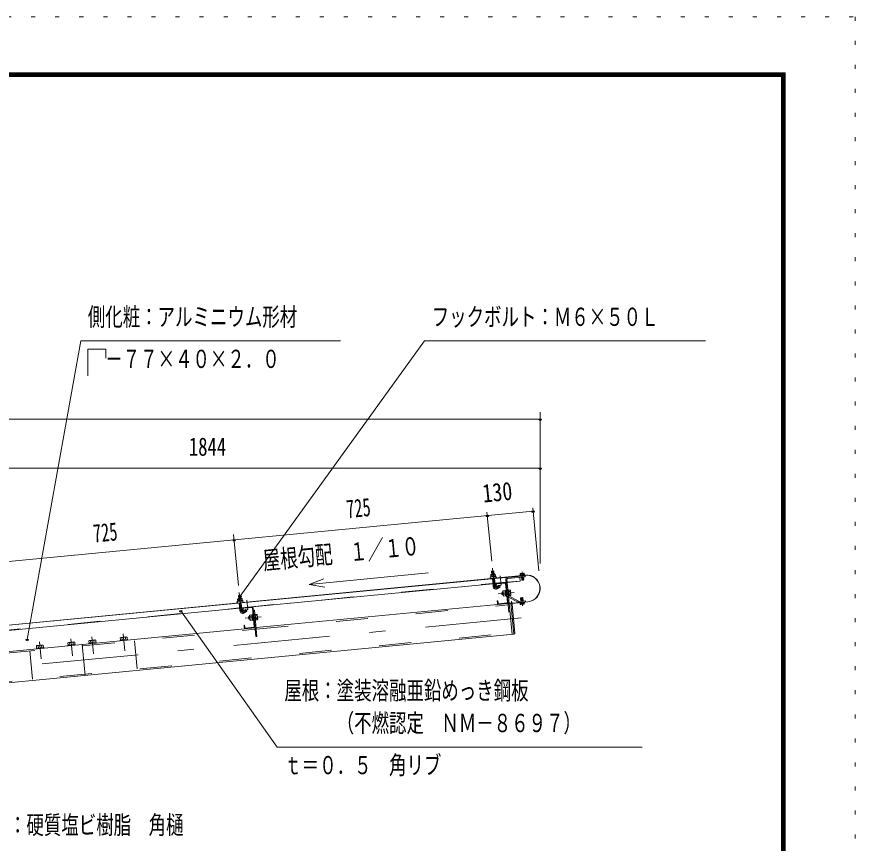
# Model space of a CAD drawing. Units: millimetres, scale not verified. Extents: x -33157 to 33170, y -14700 to 14700.
# Drawn here: x 24806 to 33170, y 6454 to 14700 of the extents above; entities that cross this region are included whole.
import ezdxf
from ezdxf.enums import TextEntityAlignment as Align

# ---------------------------------------------------------------- set-up
doc = ezdxf.new("R2010")
doc.units = ezdxf.units.MM
doc.header["$LTSCALE"] = 80
for name, pattern in [('USER2', [10, 4, -6]), ('USER3', [24, 12, -5, 2, -5]), ('USER4', [3, 0.5, -2.5])]:
    doc.linetypes.add(name, pattern=pattern)
for name, color, linetype, lineweight in [('0-6_2-02BOLD', 7, 'Continuous', 18), ('0-7_2-12HIDDEN', 3, 'USER2', 18), ('0-8_2-22CENTER', 3, 'USER3', 18), ('0-9_2-42THIN', 4, 'Continuous', 18), ('0-A_2-52DIM', 3, 'Continuous', 18), ('0-C_F-F1PAPER', 5, 'Continuous', 18), ('0-D_F-E_J_ADD', 5, 'USER4', 18)]:
    doc.layers.add(name, color=color, linetype=linetype, lineweight=lineweight)
doc.styles.add('ＭＳ ゴシック', font='')
doc.styles.get('ＭＳ ゴシック').set_extended_font_data('MS Gothic')

msp = doc.modelspace()

# ---------------------------------------------------------------- linework, layer by layer
at = {"layer": '0-6_2-02BOLD'}
for p, q in [((24386.83, 8598.56), (29879.88, 9127.48)), ((29821.86, 9120.14), (24387, 8596.82)), ((29543.23, 9165.51), (29564.13, 9167.53)), ((29545.49, 9132.98), (29547.21, 9115.13)), ((29569.83, 9117.31), (29568.12, 9135.15)), ((29822.19, 9116.81), (29821.69, 9121.87)), ((29838.8, 9130.92), (29837.64, 9143.09)), ((29839.6, 9118.49), (29839.11, 9123.55)), ((29858.92, 9132.83), (29857.76, 9145.01)), ((29860.02, 9125.56), (29860.5, 9120.5)), ((27050.07, 8802.25), (29554.98, 9043.45)), ((29550.12, 9093.97), (29557.51, 9017.1)), ((29553.74, 9056.39), (29574.64, 9058.41)), ((29578.42, 9019.12), (29571.02, 9095.98)), ((29575.88, 9045.47), (29687.37, 9056.2)), ((29589.5, 9035.52), (29591.78, 9011.83)), ((29594.54, 9041.63), (29676.75, 9049.55)), ((29682.87, 9044.52), (29700.85, 8857.77)), ((29695.71, 9086.36), (29748.53, 8537.81)), ((29695.72, 9086.35), (29711.2, 8925.66)), ((29843.06, 9082.1), (29840.66, 9107.34)), ((29627.31, 9011.27), (29605.09, 8995.42)), ((29651.19, 8931.58), (29648.51, 8959.44)), ((29678.2, 8961.43), (29657.98, 8959.49)), ((29678.79, 8955.33), (29686.43, 8949.04)), ((29701.87, 9022.43), (29690.73, 9021.36)), ((29729.77, 8966.4), (29713.04, 8964.79)), ((27038.31, 8924.31), (27017.41, 8922.31)), ((27019.67, 8889.77), (27021.39, 8871.92)), ((27044.01, 8874.1), (27042.3, 8891.95)), ((29660.5, 8933.34), (29680.72, 8935.29)), ((29687.1, 8942.07), (29679.46, 8948.36)), ((29807.31, 8858.25), (29712.8, 8908.91)), ((29714.49, 8920.71), (29812.6, 8868.13)), ((29715.56, 8938.64), (29732.29, 8940.25)), ((24524.25, 8559.04), (27029.16, 8800.24)), ((27024.3, 8850.75), (27031.7, 8773.89)), ((27027.92, 8813.17), (27048.82, 8815.19)), ((27052.6, 8775.9), (27045.21, 8852.77)), ((27150.94, 8806.34), (27068.72, 8798.41)), ((27175.03, 8614.56), (27157.05, 8801.3)), ((29707.5, 8847.16), (27192.82, 8605.03)), ((29695.81, 8851.66), (29613.59, 8843.75)), ((29905.24, 8864.1), (29747.76, 8848.93)), ((29747.94, 8847.2), (29905.4, 8862.35)), ((29838.86, 8838.04), (29837.7, 8850.22)), ((29857.82, 8852.13), (29858.97, 8839.96)), ((27129.66, 8716.9), (27122.7, 8716.23)), ((27130.9, 8729.35), (27151.12, 8731.3)), ((27132.17, 8716.28), (27152.39, 8718.22)), ((27151.03, 8732.32), (27158, 8732.99)), ((27152.98, 8712.12), (27160.61, 8705.82)), ((27161.28, 8698.85), (27153.64, 8705.15)), ((27157.76, 8735.43), (27163.34, 8735.97)), ((27176.05, 8779.21), (27164.91, 8778.14)), ((27187.23, 8721.58), (27203.96, 8723.19)), ((27154.91, 8692.07), (27134.69, 8690.13)), ((27206.48, 8697.04), (27189.74, 8695.43)), ((27181.68, 8603.95), (24667.01, 8361.82)), ((27087.78, 8600.54), (27169.99, 8608.45)), ((25334.87, 8433.16), (25332.83, 8454.4)), ((25367.02, 8457.69), (25369.07, 8436.45)), ((25543.91, 8453.29), (25541.86, 8474.52)), ((25576.05, 8477.82), (25578.1, 8456.58)), ((25857.49, 8483.48), (25855.44, 8504.72)), ((25889.64, 8508.01), (25891.69, 8486.77)), ((25004.23, 8401.32), (25002.18, 8422.56)), ((25019.28, 8424.21), (25021.33, 8402.97)), ((25055.52, 8406.26), (25053.47, 8427.5)), ((25075, 8408.14), (25075.67, 8401.17)), ((25457.16, 8437.9), (25487.05, 8127.49))]:
    msp.add_line(p, q, dxfattribs=at)
for points in [[(29586.39, 9118.91), (29586.93, 9113.34), (29531.19, 9107.96), (29530.65, 9113.53)], [(29827.08, 9129.8), (29827.62, 9124.22), (29871.18, 9128.38), (29870.64, 9133.95)], [(27060.57, 8875.69), (27061.11, 8870.12), (27005.37, 8864.74), (27004.83, 8870.32)], [(29825.45, 8854.68), (29825.98, 8849.1), (29869.54, 8853.26), (29869, 8858.83)]]:
    msp.add_lwpolyline(points, close=True, dxfattribs=at)
for points in [[(29535.89, 9114.05), (29534.18, 9131.89), (29537.04, 9133.93), (29576.23, 9137.71), (29579.43, 9136.25), (29581.15, 9118.41)], [(29567.09, 9136.83), (29564.13, 9167.53), (29562.22, 9169.1), (29544.81, 9167.43), (29543.23, 9165.51), (29546.18, 9134.81)], [(29700.94, 9105.14), (29877.92, 9122.18), (29879, 9111.03), (29702.01, 9093.99)], [(29879.71, 9129.22), (29717.01, 9113.55), (29717.18, 9111.81)], [(29830.46, 9144.18), (29827.59, 9142.14), (29828.74, 9129.96)], [(29830.46, 9144.18), (29864.61, 9147.44), (29867.81, 9145.98), (29868.98, 9133.79)], [(29591.78, 9011.83), (29586.2, 9011.29), (29583.92, 9034.98)], [(29684.57, 9085.29), (29715.88, 8760.06), (29727.03, 8761.14)], [(29698.67, 9055.7), (29826.88, 9068.04), (29823.26, 9105.66)], [(29861.57, 9109.35), (29863.96, 9084.09), (29860.81, 9080.28), (29846.87, 9078.95), (29843.06, 9082.1), (29863.96, 9084.09)], [(29592.9, 9012.52), (29615.12, 9028.37), (29627.31, 9011.27)], [(29655.48, 8960.11), (29648.51, 8959.44), (29643.78, 8953.72), (29645.47, 8936.29), (29651.19, 8931.58), (29658.16, 8932.25)], [(29681.98, 8922.21), (29661.76, 8920.26), (29658.93, 8924.23), (29654.7, 8968.13), (29656.72, 8972.56), (29676.94, 8974.51)], [(29683.82, 8976.21), (29676.85, 8975.53), (29682.07, 8921.19), (29689.05, 8921.86)], [(29694.86, 8919.96), (29689.29, 8919.42), (29683.58, 8978.64), (29689.15, 8979.18)], [(29711.58, 8921.57), (29717.15, 8922.11), (29711.45, 8981.33), (29705.88, 8980.8)], [(29711.78, 8977.87), (29728.52, 8979.48), (29731.35, 8975.51), (29735.57, 8931.62), (29733.56, 8927.18), (29716.82, 8925.57)], [(27010.08, 8870.83), (27008.36, 8888.68), (27011.23, 8890.72), (27050.41, 8894.5), (27053.62, 8893.04), (27055.33, 8875.19)], [(27041.27, 8893.61), (27038.31, 8924.31), (27036.4, 8925.89), (27018.98, 8924.22), (27017.41, 8922.31), (27020.37, 8891.6)], [(29607.48, 8848.78), (29605.2, 8872.47), (29599.62, 8871.94), (29601.9, 8848.25)], [(29743.95, 8852.08), (29742.43, 8867.76), (29740.7, 8867.6), (29742.2, 8851.92)], [(29816.58, 8867.33), (29880.77, 8873.51), (29881.85, 8862.35), (29817.65, 8856.18)], [(29853.56, 8900.95), (29849.74, 8904.1), (29835.81, 8902.77), (29832.66, 8898.96)], [(29835.49, 8869.15), (29832.66, 8898.96), (29853.56, 8900.95), (29856.41, 8871.16)], [(29736.06, 8849.91), (29747.52, 8840.47), (29775.4, 8550.95), (29765.95, 8539.49), (24441.88, 8026.85)], [(27063.68, 8792.31), (27065.96, 8768.62), (27060.39, 8768.08), (27058.11, 8791.76)], [(27067.08, 8769.31), (27089.3, 8785.15), (27101.49, 8768.06), (27079.27, 8752.21)], [(27162.63, 8801.83), (27190.07, 8516.85), (27201.21, 8517.93), (27176.06, 8779.22)], [(29765.95, 8539.49), (29736.06, 8849.91), (29718.64, 8848.23)], [(29827.64, 8849.26), (29828.8, 8837.08), (29832.03, 8835.61), (29866.16, 8838.87), (29869.04, 8840.92), (29867.88, 8853.1)], [(27132.34, 8689.04), (27125.38, 8688.36), (27122.7, 8716.23), (27117.97, 8710.5), (27119.65, 8693.08), (27125.38, 8688.36)], [(27133.11, 8681.02), (27128.89, 8724.91), (27130.9, 8729.35)], [(27163.23, 8678.65), (27156.27, 8677.98), (27151.03, 8732.32)], [(27157.76, 8735.43), (27163.46, 8676.2), (27169.05, 8676.74)], [(27180.06, 8737.58), (27185.63, 8738.12), (27191.34, 8678.89), (27185.77, 8678.35)], [(27191.01, 8682.35), (27207.74, 8683.97), (27209.76, 8688.4), (27205.53, 8732.3), (27202.7, 8736.27), (27185.97, 8734.65)], [(27076.09, 8605.03), (27073.8, 8628.72), (27079.39, 8629.25), (27081.66, 8605.57)], [(27156.16, 8679), (27135.95, 8677.05), (27133.11, 8681.02)], [(25386.17, 8438.1), (25384.12, 8459.34), (25378.37, 8461.96), (25320.88, 8456.43), (25315.73, 8452.76), (25317.77, 8431.51)], [(25525.09, 8444.44), (25524.43, 8451.41), (25597.59, 8458.46), (25598.26, 8451.49)], [(25595.2, 8458.23), (25593.15, 8479.46), (25587.4, 8482.09), (25529.92, 8476.55), (25524.76, 8472.88), (25526.81, 8451.64)], [(25838.68, 8474.63), (25838.01, 8481.6), (25911.17, 8488.65), (25911.84, 8481.68)], [(25908.79, 8488.42), (25906.74, 8509.66), (25900.99, 8512.28), (25843.5, 8506.74), (25838.34, 8503.07), (25840.39, 8481.83)], [(25075, 8408.14), (25001.84, 8401.09), (25002.51, 8394.12)], [(25002.18, 8422.56), (25007.33, 8426.23), (25064.82, 8431.77), (25070.57, 8429.15), (25072.62, 8407.91)], [(25316.06, 8424.32), (25315.39, 8431.28), (25388.55, 8438.33), (25389.22, 8431.36)]]:
    msp.add_lwpolyline(points, dxfattribs=at)
for centre, radius, start, end in [((29540.63, 9124.17), 10.06, 61.11575, 121.11575), ((29560.24, 9098.38), 37.62, 77.91205, 113.08797), ((29574.57, 9127.44), 10.06, 69.88426, 129.88426), ((29833.22, 9136.3), 8.11, 56.9164, 95.44783), ((29850.36, 9116.16), 29.79, 75.61871, 115.27916), ((29863.39, 9139.18), 8.11, 95.44783, 133.99406), ((29892.56, 8995.78), 134.05, 275.50003, 95.50003), ((29892.56, 8995.78), 132.3, 275.50003, 95.50003), ((29535.34, 9101.33), 7, 95.49939, 275.49939), ((29584.12, 9106.03), 7, 275.5002, 95.5002), ((29595.07, 9036.05), 11.2, 95.49878, 185.49857), ((29595.07, 9036.05), 5.6, 95.49878, 185.4908), ((29677.29, 9043.98), 11.2, 5.5027, 95.5027), ((29677.29, 9043.98), 5.6, 5.5027, 95.5027), ((29702.68, 9087.02), 18.2, 95.50003, 185.50002), ((29702.68, 9087.02), 7, 95.50003, 185.50002), ((29587.57, 9019.99), 30.18, 185.5, 305.5), ((29587.57, 9019.99), 9.19, 185.5, 305.5), ((29664.95, 8966.76), 10.07, 185.50095, 226.22777), ((29693.25, 8949.69), 36.61, 164.47554, 206.52635), ((29721.55, 8972.21), 10.07, 324.77412, 5.50095), ((29697.03, 8950.06), 36.61, 344.47554, 26.52635), ((27014.82, 8880.96), 10.06, 61.11575, 121.11575), ((27034.42, 8855.17), 37.62, 77.91205, 113.08797), ((27048.76, 8884.22), 10.06, 69.88426, 129.88426), ((27058.3, 8862.82), 7, 275.5002, 95.5002), ((29668.72, 8927.53), 10.07, 144.77412, 185.50095), ((29717.47, 8926.27), 6.3, 226.24097, 241.79402), ((29725.33, 8932.98), 10.07, 5.50095, 46.22777), ((29815.91, 8874.3), 7, 241.81552, 275.50003), ((27009.52, 8858.12), 7, 95.49939, 275.49939), ((27069.26, 8792.84), 11.2, 95.49878, 185.49857), ((27069.26, 8792.84), 5.6, 95.49878, 185.4908), ((27151.48, 8800.76), 11.2, 5.5027, 95.5027), ((27151.48, 8800.76), 5.6, 5.5027, 95.5027), ((29613.05, 8849.32), 11.2, 185.49792, 275.50047), ((29613.05, 8849.32), 5.6, 185.4908, 275.50047), ((29695.28, 8857.23), 5.6, 275.51155, 5.5027), ((29695.28, 8857.23), 11.2, 275.51155, 5.5027), ((29747.43, 8852.42), 5.25, 185.50003, 275.50003), ((29747.43, 8852.42), 3.5, 185.50003, 275.50003), ((29815.91, 8874.3), 18.2, 241.8121, 275.50003), ((29833.24, 8843.87), 8.11, 275.44783, 313.99406), ((29846.26, 8866.89), 29.79, 255.61871, 295.27916), ((29863.4, 8846.75), 8.11, 236.9164, 275.44783), ((27061.75, 8776.78), 30.18, 185.5, 305.5), ((27061.75, 8776.78), 9.19, 185.5, 305.5), ((27139.13, 8723.55), 10.07, 185.50095, 226.22777), ((27167.44, 8706.48), 36.61, 164.47554, 206.52635), ((27195.74, 8728.99), 10.07, 324.77412, 5.50095), ((27171.21, 8706.84), 36.61, 344.47554, 26.52635), ((27142.9, 8684.32), 10.07, 144.77412, 185.50095), ((27169.46, 8614.02), 11.2, 275.51155, 5.5027), ((27199.52, 8689.77), 10.07, 5.50095, 46.22777), ((27087.24, 8606.11), 11.2, 185.49792, 275.50047), ((27087.24, 8606.11), 5.6, 185.4908, 275.50047), ((27169.46, 8614.02), 5.6, 275.51155, 5.5027), ((25325.25, 8443.54), 13.24, 55.07169, 95.5), ((25354.24, 8411.19), 48.23, 74.6357, 116.3643), ((25376.54, 8448.48), 13.24, 95.5, 135.93115), ((25534.28, 8463.66), 13.24, 55.07169, 95.5), ((25563.28, 8431.31), 48.23, 74.6357, 116.3643), ((25585.57, 8468.61), 13.24, 95.5, 135.93115), ((25847.86, 8493.86), 13.24, 55.07169, 95.5), ((25876.86, 8461.5), 48.23, 74.6357, 116.3643), ((25899.15, 8498.8), 13.24, 95.5, 135.93115), ((25011.69, 8413.35), 13.24, 55.07169, 95.5), ((25040.7, 8381), 48.23, 74.6357, 116.3643), ((25062.99, 8418.29), 13.24, 95.5, 135.93115)]:
    msp.add_arc(centre, radius, start, end, dxfattribs=at)
at = {"layer": '0-7_2-12HIDDEN'}
for p, q in [((27049.9, 8803.99), (29554.81, 9045.19)), ((29575.72, 9047.2), (29687.2, 9057.93)), ((29698.51, 9057.44), (29826.71, 9069.78)), ((24524.08, 8560.79), (27028.99, 8801.98)), ((27194.24, 8590.39), (29708.91, 8832.53)), ((24440.47, 8041.48), (29747.12, 8552.44)), ((24668.42, 8347.18), (27183.09, 8589.32)), ((25981.15, 8473.58), (26008.22, 8192.43)), ((24935.98, 8372.95), (24963.05, 8091.8))]:
    msp.add_line(p, q, dxfattribs=at)
at = {"layer": '0-8_2-22CENTER'}
for p, q in [((29550.6, 9198.43), (29567.97, 9018.11)), ((29637.32, 9028.17), (29628.41, 9120.84)), ((29854.26, 9075.79), (29846.11, 9160.43)), ((27024.79, 8955.22), (27042.15, 8774.89)), ((29598.99, 9003.97), (29632.47, 9027.84)), ((29768.3, 8956.92), (29609.79, 8941.64)), ((27111.51, 8784.95), (27102.59, 8877.63)), ((29842.36, 8907.27), (29850.51, 8822.63)), ((27073.18, 8760.76), (27106.66, 8784.63)), ((29838.11, 8703.08), (24426.94, 8182.06)), ((27242.49, 8713.71), (27083.97, 8698.43)), ((25868.89, 8544.35), (25885.32, 8373.64)), ((25049.15, 8293.13), (25032.72, 8463.84)), ((25362.71, 8323.32), (25346.27, 8494.03)), ((25555.3, 8514.16), (25571.74, 8343.44))]:
    msp.add_line(p, q, dxfattribs=at)
for centre in [(29587.57, 9019.99), (27061.75, 8776.78)]:
    msp.add_arc(centre, 19.69, 185.5, 305.5, dxfattribs=at)
at = {"layer": '0-9_2-42THIN'}
for p, q in [((29547.92, 9134.98), (29544.8, 9167.43)), ((29562.22, 9169.1), (29565.34, 9136.66)), ((29841.89, 9123.82), (29842.38, 9118.76)), ((29857.71, 9120.23), (29857.22, 9125.3)), ((29572.89, 9058.23), (29569.28, 9095.81)), ((29575.26, 9051.9), (29572.9, 9058.23)), ((29843.44, 9107.61), (29846.12, 9079.58)), ((29861.44, 9081.04), (29858.77, 9109.08)), ((29655.81, 8956.64), (29645.36, 8955.63)), ((27022.11, 8891.76), (27018.98, 8924.21)), ((27036.4, 8925.89), (27039.53, 8893.45)), ((29647.37, 8934.73), (29657.82, 8935.74)), ((29838.28, 8869.42), (29835.18, 8902.01)), ((29850.51, 8903.48), (29853.61, 8870.9)), ((27129.99, 8713.42), (27119.54, 8712.41)), ((27121.56, 8691.51), (27132.01, 8692.52))]:
    msp.add_line(p, q, dxfattribs=at)
for points in [[(29551.86, 9094.14), (29555.48, 9056.56), (29554.36, 9049.88)], [(27026.04, 8850.92), (27029.66, 8813.35), (27028.54, 8806.68)], [(27049.44, 8808.69), (27047.08, 8815.02), (27043.46, 8852.59)]]:
    msp.add_lwpolyline(points, dxfattribs=at)
at = {"layer": '0-A_2-52DIM'}
for p, q in [((25445.02, 11465.9), (24909.43, 8486.06)), ((28035.02, 11465.9), (25445.02, 11465.9)), ((25515.02, 11383.92), (25515.02, 11115.9)), ((30026.51, 10755.45), (30026.51, 9245.24)), ((15963.52, 10685.45), (30026.51, 10685.45)), ((30040.51, 10685.45), (30012.51, 10685.45)), ((30026.51, 10195.45), (15963.52, 10195.45)), ((30040.51, 10195.45), (30012.51, 10195.45)), ((30013.7, 9172.78), (29953.19, 9801.26)), ((29956.4, 9767.92), (24448.38, 9237.56)), ((29514, 9723.97), (29486, 9723.97)), ((29543.9, 9268.11), (29496.8, 9757.32)), ((29970.4, 9767.92), (29942.4, 9767.92)), ((26988.19, 9480.76), (26960.19, 9480.76)), ((27018.08, 9024.9), (26969.16, 9533.02)), ((27877.81, 9009.89), (27722.47, 9035.89)), ((27047.01, 8917.86), (27019.01, 8917.86)), ((26456.62, 8772.44), (26428.62, 8772.44)), ((24923.43, 8486.06), (24895.43, 8486.06))]:
    msp.add_line(p, q, dxfattribs=at)
for points in [[(27033.01, 8917.86), (28875.02, 11465.9), (31675.01, 11465.9)], [(25515.02, 11383.92), (25695.32, 11383.92), (25695.32, 11293.77)], [(28911.88, 9150.42), (27722.47, 9035.89), (27869.99, 9091.05)], [(26442.62, 8772.44), (27405.01, 7412.9), (31045.01, 7412.9)]]:
    msp.add_lwpolyline(points, dxfattribs=at)
for centre in [(30026.51, 10685.45), (30026.51, 10195.45), (29500, 9723.97), (29956.4, 9767.92), (26974.19, 9480.76), (27033.01, 8917.86), (26442.62, 8772.44), (24909.43, 8486.06)]:
    msp.add_arc(centre, 14, 180, 0, dxfattribs=at)
at = {"layer": '0-C_F-F1PAPER'}
for points in [[(32470.14, -14000), (32470.14, 14140), (-7709.86, 14140), (-7709.86, -14000)], [(32466.63, -13996.5), (32466.63, 14136.5), (-7706.36, 14136.5), (-7706.36, -13996.5)], [(32463.14, -13993), (-7702.86, -13993), (-7702.86, 14133), (32463.14, 14133)], [(32459.63, -13989.5), (32459.63, 14129.5), (-7699.36, 14129.5), (-7699.36, -13989.5)], [(32456.14, -13986), (-7695.86, -13986), (-7695.86, 14126), (32456.14, 14126)], [(32452.64, -13982.5), (32452.64, 14122.5), (-7692.36, 14122.5), (-7692.36, -13982.5)], [(32449.13, -13979), (-7688.86, -13979), (-7688.86, 14119), (32449.13, 14119)], [(32445.64, -13975.5), (32445.64, 14115.5), (-7685.36, 14115.5), (-7685.36, -13975.5)], [(32442.13, -13972), (32442.13, 14112), (-7681.86, 14112), (-7681.86, -13972)], [(32438.64, -13968.5), (32438.64, 14108.5), (-7678.36, 14108.5), (-7678.36, -13968.5)], [(32435.14, -13965), (-7674.86, -13965), (-7674.86, 14105), (32435.14, 14105)]]:
    msp.add_lwpolyline(points, close=True, dxfattribs=at)
at = {"layer": '0-D_F-E_J_ADD'}
msp.add_lwpolyline([(33170.14, -14700), (-8409.86, -14700), (-8409.86, 14700), (33170.14, 14700)], close=True, dxfattribs=at)

# ---------------------------------------------------------------- texts
at = {"layer": '0-A_2-52DIM', "color": 7, "style": 'ＭＳ ゴシック'}
for s, width, p in [('側化粧：アルミニウム形材', 0.7, (25515.02, 11560.78)), ('フックボルト：Ｍ６×５０Ｌ', 0.7, (28945.02, 11560.78)), ('\u3000－７７×４０×２．０', 0.7, (25515.02, 11140.77)), ('1844', 0.75, (26522.93, 10265.45)), ('屋根：塗装溶融亜鉛めっき鋼板', 0.7, (27475.01, 7832.46)), ('\u3000\u3000\u3000（不燃認定\u3000ＮＭ－８６９７）', 0.7, (27475.01, 7507.78)), ('ｔ＝０．５\u3000角リブ', 0.7, (27475.01, 7087.77)), ('谷樋：硬質塩ビ樹脂\u3000角樋', 0.7, (24380.37, 6490.97))]:
    msp.add_text(s, height=182.3, dxfattribs=dict(at, width=width)).set_placement(p, align=Align.BOTTOM_LEFT)
for s, rotation, width, p in [('130', 5.5, 0.8, (29465.59, 9798.39)), ('725', 5.5, 0.65, (28107.87, 9642.66)), ('725', 5.499, 0.65, (25582.06, 9399.46)), ('屋根勾配\u3000１／１０', 5.5, 0.7, (27274.92, 9128.72))]:
    msp.add_text(s, height=182.3, rotation=rotation, dxfattribs=dict(at, width=width)).set_placement(p, align=Align.BOTTOM_LEFT)

doc.saveas('drawing.dxf')
